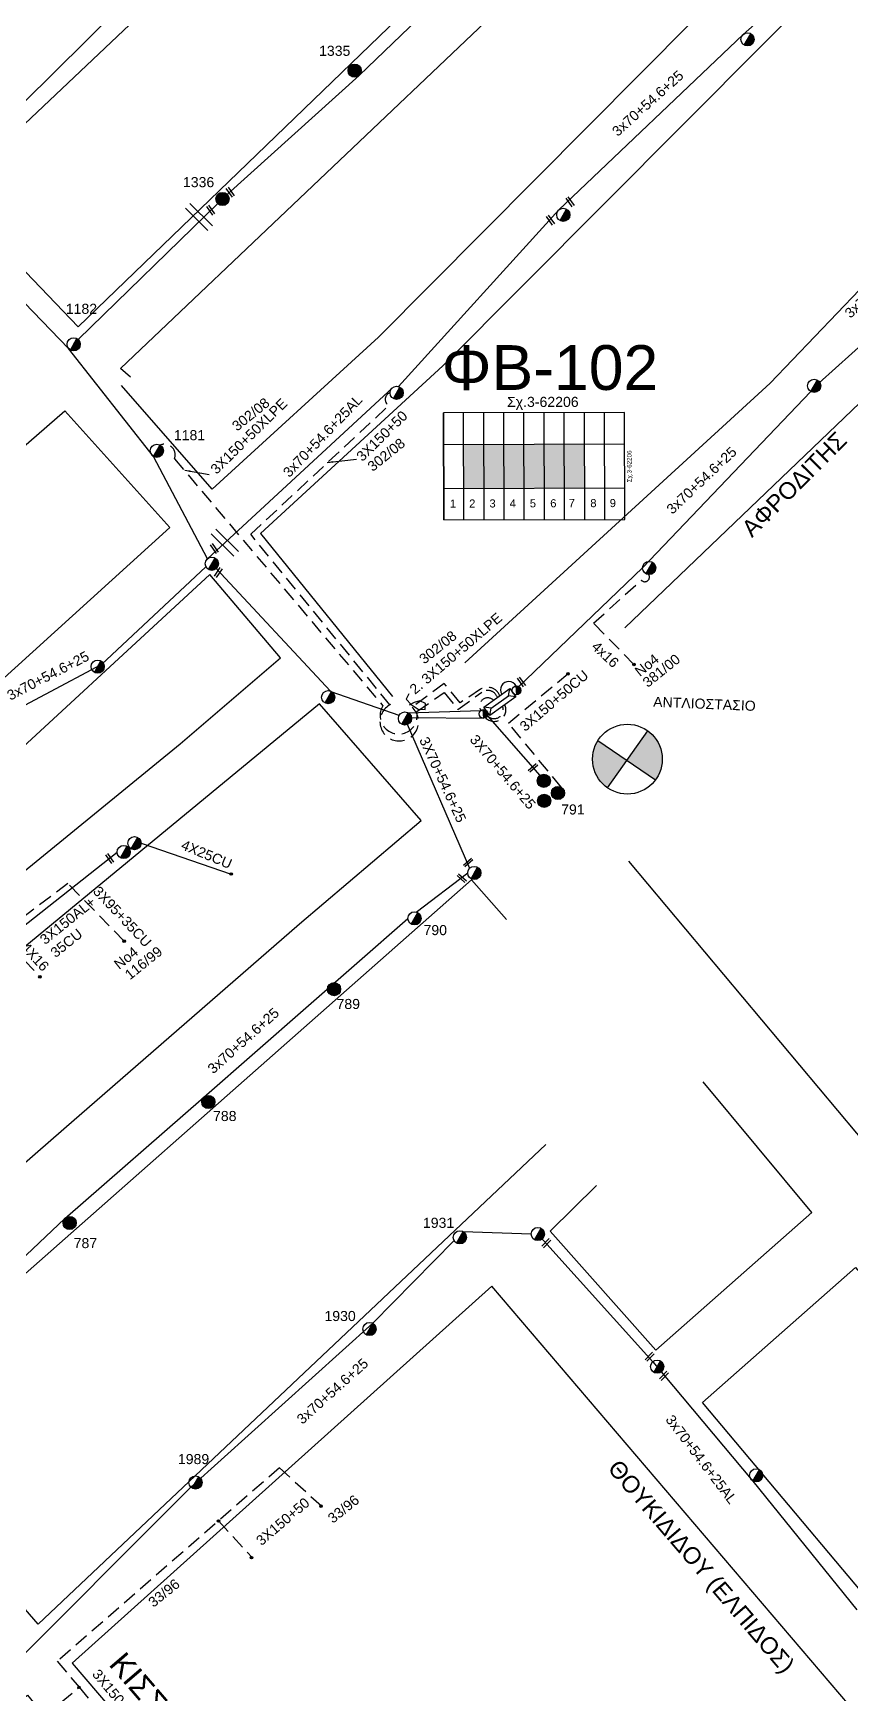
# Model space of a CAD drawing. Header units: millimetres. Extents: x -2449 to 9266, y 48 to 3905.
# Drawn here: x 8599.4 to 8745.6, y 3169.2 to 3466.1 of the extents above; entities that cross this region are included whole.
import ezdxf
from ezdxf.enums import TextEntityAlignment as Align

# ---------------------------------------------------------------- set-up
doc = ezdxf.new("R2010")
doc.units = ezdxf.units.MM
doc.linetypes.add('DASHED', pattern=[19.05, 12.7, -6.35])
for name, color, linetype in [('Άγνωστα', 7, 'Continuous'), ('Ασφαλειοκιβώτια Χ.Τ 9 αναχωρήσεων', 7, 'Continuous'), ('Επιγραφές - Σχήματα', 7, 'Continuous'), ('Καλώδια ΧΤ   3x150+50CU', 7, 'DASHED'), ('Καλώδια ΧΤ   3x150AL+50XLPE', 7, 'DASHED'), ('Καλώδια ΧΤ   3x95+35 CU', 7, 'DASHED'), ('Καλώδια ΧΤ   4x25CU', 7, 'DASHED'), ('Μηχανική τομή', 7, 'Continuous'), ('Στύλος Ξύλινος', 7, 'Continuous'), ('Στύλος Ξύλινος @ 1', 7, 'Continuous'), ('Στύλος ΦΜ', 7, 'Continuous'), ('Στύλος ΦΜ @ 1', 7, 'Continuous'), ('Συνδέσεις', 7, 'Continuous'), ('Συνεστραμμένα ΧΤ   3x70+54.6+25 AL', 7, 'SYN_LINE'), ('Τομή', 7, 'Continuous'), ('Υποσταθμός εναέριος 2 στύλων', 7, 'Continuous'), ('Υποσταθμός πόλεως', 7, 'Continuous'), ('Υπόβαθρο ΔΕΗ', 7, 'Continuous'), ('Υπόγεια καλώδια Δικτύου ΧΤ και Παρ. ΧΤ X-95  (3X95AL +35CU  XLPE)', 7, 'DASHED'), ('Υπόγεια καλώδια Παροχών ΧΤ   4x16AL', 7, 'DASHED')]:
    doc.layers.add(name, color=color, linetype=linetype)
doc.styles.add('arial', font='arial.ttf')
doc.styles.get("Standard").update_dxf_attribs({"font": 'arial.ttf'})
doc.linetypes.add('SYN_LINE', pattern='A,0.5,-0.0001,["/\\/\\/\\/",Standard,S=0.1,R=0,X=0,Y=-0.05],-0.25', length=0.7501)
doc.dimstyles.new('ISO-25', dxfattribs={"dimtxt": 2.5, "dimasz": 2.5, "dimexe": 1.25, "dimexo": 0.625, "dimtad": 1, "dimtxsty": 'Standard', "dimcen": 2.5, "dimadec": 0, "dimazin": 0, "dimtfac": 1, "dimtmove": 0, "dimatfit": 3, "dimfxl": 0, "dimarcsym": 0})

# ---------------------------------------------------------------- blocks, each defined once
blk = doc.blocks.new('ΥΠΑΡΧΩΝ ΤΣΙΜΕΝΤΕΝΙΟΣ ΣΤΥΛΟΣ')
at = {"layer": 'Στύλος ΦΜ'}
blk.add_hatch(color=7, dxfattribs=at).paths.add_polyline_path([(-1.29, -2.28, 0.574793), (2.62, 0, 0.268822), (1.3, 2.27)])
at = {"layer": 'Στύλος ΦΜ', "color": 7}
blk.add_line((-1.29, -2.28), (1.3, 2.27), dxfattribs=at)
blk.add_circle((0, 0), 2.62, dxfattribs=at)
at = {"layer": 'Στύλος ΦΜ', "flags": 4}
for tag, p in [('ΤΥΠΟΣ', (-4.91, 3.03)), ('ΑΡΙΘΜΟΣ', (-4.68, 8.05))]:
    blk.add_attdef(tag, p, '', height=4, dxfattribs=at)
blk = doc.blocks.new('ΥΠΑΡΧΩΝ ΞΥΛΙΝΟΣ ΣΤΥΛΟΣ')
at = {"layer": 'Στύλος Ξύλινος'}
h = blk.add_hatch(color=7, dxfattribs=at)
h.paths.add_polyline_path([(-2.62, 0, 0.270008), (-1.29, -2.28), (1.3, 2.27, 0.576266)])
h.paths.add_polyline_path([(-1.29, -2.28, 0.574793), (2.62, 0, 0.268822), (1.3, 2.27)])
at = {"layer": 'Στύλος Ξύλινος', "color": 7}
blk.add_line((-1.29, -2.28), (1.3, 2.27), dxfattribs=at)
blk.add_circle((0, 0), 2.62, dxfattribs=at)
at = {"layer": 'Στύλος Ξύλινος', "flags": 4}
for tag, p in [('ΑΡΙΘΜΟΣ', (-4.91, 8.6)), ('ΤΥΠΟΣ', (-4.85, 3.39))]:
    blk.add_attdef(tag, p, '', height=4, dxfattribs=at)
blk = doc.blocks.new('ΑΣΦΑΛΕΙΟΚΙΒΩΤΙΟ ΥΠΟΣΤΑΘΜΟΥ 9 ΑΝΑΧΩΡΗΣΕΩΝ')
at = {"layer": 'Ασφαλειοκιβώτια Χ.Τ 9 αναχωρήσεων', "ltscale": 40}
for p, q in [((-23.8, 40.36), (24.02, 40.36)), ((-9.72, 40.36), (-9.72, -40.64)), ((9.94, 40.36), (9.94, -40.64)), ((-23.8, 31.36), (24.02, 31.36)), ((-23.8, 22.36), (24.02, 22.36)), ((-23.8, 13.36), (24.02, 13.36)), ((-23.8, 4.36), (24.02, 4.36)), ((-23.8, -4.64), (24.02, -4.64)), ((-23.8, -13.64), (24.02, -13.64)), ((-23.8, -22.64), (24.02, -22.64)), ((-23.8, -31.64), (24.02, -31.64))]:
    blk.add_line(p, q, dxfattribs=at)
at = {"layer": 'Ασφαλειοκιβώτια Χ.Τ 9 αναχωρήσεων'}
blk.add_lwpolyline([(-23.8, -40.64), (24.02, -40.64), (24.02, 40.36), (-23.8, 40.36)], close=True, dxfattribs=at)
for s, p in [('1', (-18.29, 37.57)), ('2', (-18.29, 29)), ('3', (-18.29, 19.93)), ('4', (-18.29, 10.91)), ('5', (-18.29, 1.89)), ('6', (-18.29, -7.24)), ('7', (-18.29, -15.48)), ('8', (-18.29, -25.17)), ('9', (-18.29, -33.86))]:
    blk.add_text(s, height=3.6, rotation=270, dxfattribs=at).set_placement(p)
at = {"layer": 'Ασφαλειοκιβώτια Χ.Τ 9 αναχωρήσεων', "ltscale": 40}
for tag, height, p in [('ΟΝΟΜΑ', 5, (-0.16, 44.31)), ('ΚΕΙΜΕΝΟ 1', 2, (17.06, 35.59)), ('ΚΕΙΜΕΝΟ 2', 2, (17.06, 26.88)), ('ΚΕΙΜΕΝΟ 3', 2, (17.06, 17.69)), ('ΚΕΙΜΕΝΟ 4', 2, (17.06, 8.71)), ('ΚΕΙΜΕΝΟ 5', 2, (17.06, -0.13)), ('ΚΕΙΜΕΝΟ 6', 2, (17.06, -9.05)), ('ΚΕΙΜΕΝΟ 7', 2, (17.06, -18.13)), ('ΚΕΙΜΕΝΟ 8', 2, (17.06, -26.85)), ('ΚΕΙΜΕΝΟ 9', 2, (17.06, -35.99)), ('ΣΧ', 2, (-0.1, -42.64))]:
    blk.add_attdef(tag, text='', height=height, dxfattribs=at).set_placement(p, align=Align.MIDDLE_CENTER)
blk = doc.blocks.new('ΥΠΟΣΤΑΘΜΟΣ ΕΝΑΕΡΙΟΣ ΕΠΙ 2 ΣΤΥΛΩΝ')
at = {"layer": 'Υποσταθμός εναέριος 2 στύλων', "linetype": 'Continuous'}
for points in [[(-11.97, -2.11, 0.574793), (-8.45, -0.07, 0.268822), (-9.64, 1.98)], [(9.68, -2.15, 0.574793), (13.19, -0.1, 0.268822), (12.01, 1.95)]]:
    blk.add_hatch(color=256, dxfattribs=at).paths.add_polyline_path(points)
for p, q in [((-11.97, -2.11), (-9.64, 1.98)), ((9.68, -2.15), (12.01, 1.95))]:
    blk.add_line(p, q, dxfattribs=at)
for centre in [(-10.81, -0.07), (10.84, -0.1)]:
    blk.add_circle(centre, 2.36, dxfattribs=at)
at = {"layer": 'Υποσταθμός πόλεως', "linetype": 'Continuous', "ltscale": 40}
blk.add_lwpolyline([(-8.57, 2.82), (8.57, 2.82), (8.57, -2.82), (-8.57, -2.82)], close=True, dxfattribs=at)
for points in [[(-5.75, 0), (-8.57, 2.82)], [(-8.57, -2.82), (-5.75, 0)], [(-5.75, 0), (5.75, 0)], [(5.75, 0), (8.57, 2.82)], [(8.57, -2.82), (5.75, 0)]]:
    blk.add_lwpolyline(points, dxfattribs=at)
at = {"layer": 'Υποσταθμός εναέριος 2 στύλων', "ltscale": 40, "flags": 1}
for tag, p in [('ΜΕΤΑΣΧΗΜΑΤΙΣΜΟΣ', (14.09, 2.51)), ('ΙΣΧΥΣ', (14.07, -0.28)), ('ΑΡΙΘΜΟΣ', (14.19, -3))]:
    blk.add_attdef(tag, p, '', height=1.8, dxfattribs=at)
blk = doc.blocks.new('_ΣΥΝΔΕΣΗ')
at = {"layer": 'Συνδέσεις', "linetype": 'SYN_LINE', "ltscale": 40}
blk.add_hatch(color=256, dxfattribs=at).paths.add_polyline_path([(0.5, -0.01, 1), (-0.5, -0.01, 1)])
at = {"layer": 'Συνδέσεις'}
blk.add_circle((0, -0.01), 0.5, dxfattribs=at)
blk = doc.blocks.new('ΤΟΜΗ')
at = {"layer": 'Τομή', "ltscale": 40}
for p, q in [((-5.68, 0), (5.68, 0)), ((5.68, -2.33), (-5.68, -2.33))]:
    blk.add_line(p, q, dxfattribs=at)
blk = doc.blocks.new('ΜΗΧΑΝΙΚΗ ΤΟΜΗ')
at = {"layer": 'Μηχανική τομή', "ltscale": 40}
for p, q in [((-1.89, 0.78), (1.89, 0.78)), ((1.89, 0), (-1.89, 0))]:
    blk.add_line(p, q, dxfattribs=at)

msp = doc.modelspace()

# ---------------------------------------------------------------- hatches: boundary and pattern name
at = {"layer": 'Ασφαλειοκιβώτια Χ.Τ 9 αναχωρήσεων', "ltscale": 40}
for color, points in [(85, [(8676.4, 3392.61), (8676.43, 3384.75), (8680.03, 3384.76), (8680, 3392.62)]), (1, [(8680, 3392.62), (8680.03, 3384.76), (8683.63, 3384.77), (8683.6, 3392.63)]), (2, [(8683.6, 3392.63), (8683.63, 3384.77), (8687.23, 3384.78), (8687.2, 3392.65)]), (27, [(8687.2, 3392.65), (8687.23, 3384.78), (8690.83, 3384.8), (8690.8, 3392.66)]), (173, [(8690.8, 3392.66), (8690.83, 3384.8), (8694.43, 3384.81), (8694.4, 3392.67)]), (30, [(8694.4, 3392.67), (8694.43, 3384.81), (8698.03, 3384.82), (8698, 3392.68)])]:
    msp.add_hatch(color=color, dxfattribs=at).paths.add_polyline_path(points)
at = {"layer": 'Επιγραφές - Σχήματα'}
h = msp.add_hatch(color=1, dxfattribs=at)
h.paths.add_polyline_path([(8709.36, 3341.38), (8705.61, 3336.12), (8710.73, 3332.66, 0.158648), (8711.92, 3336.34, 0.239646)])
h.paths.add_polyline_path([(8705.61, 3336.12), (8700.39, 3339.65, 0.140748), (8699.44, 3336.34, 0.245453), (8702.12, 3331.22)])

# ---------------------------------------------------------------- linework, layer by layer
at = {"layer": 'Άγνωστα', "color": 30, "linetype": 'SYN_LINE', "ltscale": 20}
msp.add_lwpolyline([(8607.49, 3411.37), (8632.43, 3435.67)], dxfattribs=at)
at = {"layer": 'Άγνωστα', "color": 30, "linetype": 'DASHED', "ltscale": 0.2}
for points in [[(8622.14, 3392.5, -0.668294), (8624.68, 3390.06)], [(8668.03, 3344.87), (8672.94, 3348.28), (8675.38, 3345.24), (8679.64, 3348.29, -0.500188), (8682.43, 3347.4)]]:
    msp.add_lwpolyline(points, format="xyb", dxfattribs=at)
msp.add_lwpolyline([(8624.68, 3390.06), (8661.96, 3345.88)], dxfattribs=at)
at = {"layer": 'Άγνωστα', "color": 27, "linetype": 'SYN_LINE', "ltscale": 10}
msp.add_lwpolyline([(8666.49, 3343.76), (8680.04, 3343.66)], dxfattribs=at)
at = {"layer": 'Άγνωστα', "color": 27, "linetype": 'DASHED', "ltscale": 0.2}
msp.add_lwpolyline([(8680.3, 3343.76, 0.843924), (8683.78, 3346.05, 0.816052)], format="xyb", dxfattribs=at)
at = {"layer": 'Άγνωστα', "color": 2, "linetype": 'DASHED', "ltscale": 0.2}
msp.add_lwpolyline([(8680.66, 3344.1, 0.816052), (8683.37, 3345.75)], format="xyb", dxfattribs=at)
at = {"layer": 'Άγνωστα', "color": 27, "linetype": 'SYN_LINE', "ltscale": 15}
msp.add_lwpolyline([(8667.93, 3309.01), (8677.14, 3315.99)], dxfattribs=at)
at = {"layer": 'Άγνωστα', "color": 1, "linetype": 'SYN_LINE', "ltscale": 15}
msp.add_lwpolyline([(8676.32, 3251.87), (8688.49, 3251.47)], dxfattribs=at)
at = {"layer": 'Άγνωστα', "color": 133, "linetype": 'DASHED', "ltscale": 0.2}
msp.add_lwpolyline([(8594.1, 3171.23), (8597.16, 3167.88), (8598.42, 3168.99), (8601.49, 3165.28), (8607.68, 3170.43)], dxfattribs=at)
at = {"layer": 'Άγνωστα', "color": 30, "linetype": 'DASHED', "ltscale": 0.2}
msp.add_arc((8664.79, 3344.15), 3.32, 148.6544, 12.4678, dxfattribs=at)
at = {"layer": 'Επιγραφές - Σχήματα', "color": 85, "linetype": 'DASHED', "ltscale": 0.2}
msp.add_lwpolyline([(8706.86, 3353.26), (8699.65, 3360.64), (8708.18, 3368.36)], dxfattribs=at)
at = {"layer": 'Επιγραφές - Σχήματα', "linetype": 'Continuous', "ltscale": 0.2}
msp.add_lwpolyline([(8666.57, 3348), (8666.14, 3347.08), (8667, 3346.1), (8668.29, 3345.3), (8669.52, 3345.24), (8669.58, 3346.29), (8668.54, 3346.78), (8667.56, 3346.47), (8666.63, 3345.98)], dxfattribs=at)
at = {"layer": 'Επιγραφές - Σχήματα', "color": 1}
for points in [[(8702.12, 3331.22), (8709.36, 3341.38)], [(8700.39, 3339.65), (8710.73, 3332.66)]]:
    msp.add_lwpolyline(points, dxfattribs=at)
msp.add_circle((8705.68, 3336.34), 6.24, dxfattribs=at)
at = {"layer": 'Επιγραφές - Σχήματα', "color": 85, "linetype": 'DASHED', "ltscale": 0.2}
msp.add_arc((8708.8, 3368.89), 0.824, 220.4652, 34.1972, dxfattribs=at)
at = {"layer": 'Επιγραφές - Σχήματα', "color": 85, "linetype": 'Continuous', "ltscale": 10}
msp.add_arc((8684.47, 3348.76), 1.46, 27.479, 212.2419, dxfattribs=at)
at = {"layer": 'Επιγραφές - Σχήματα', "color": 1, "linetype": 'DASHED', "ltscale": 0.2}
msp.add_arc((8680.7, 3345.84), 1.46, 45.9435, 212.2419, dxfattribs=at)
at = {"layer": 'Καλώδια ΧΤ   3x150+50CU', "color": 1, "ltscale": 0.2}
msp.add_lwpolyline([(8693.92, 3331.27), (8684.4, 3342.79), (8695.06, 3351.6)], dxfattribs=at)
at = {"layer": 'Καλώδια ΧΤ   3x150AL+50XLPE', "color": 173, "linetype": 'DASHED', "ltscale": 0.2}
for points in [[(8663.2, 3346.05), (8638.33, 3376.55), (8663.04, 3399.59)], [(8679.44, 3348.85), (8675.78, 3346.44), (8672.94, 3349.86), (8667.17, 3345.62)]]:
    msp.add_lwpolyline(points, dxfattribs=at)
for centre, radius, start, end in [((8663.59, 3400.68), 1.22, 106.4534, 243.4501), ((8680.67, 3346.89), 2.31, 20.2443, 122.1746), ((8664.89, 3343.04), 3.45, 116.6494, 48.5869)]:
    msp.add_arc(centre, radius, start, end, dxfattribs=at)
at = {"layer": 'Καλώδια ΧΤ   3x95+35 CU', "color": 85, "ltscale": 0.2}
for points in [[(8605.65, 3314.1), (8588.3, 3301.01), (8588.3, 3299.69), (8588.53, 3299.24)], [(8615.7, 3303.81), (8605.65, 3314.1)]]:
    msp.add_lwpolyline(points, dxfattribs=at)
at = {"layer": 'Καλώδια ΧΤ   4x25CU', "color": 85, "linetype": 'SYN_LINE', "ltscale": 20}
msp.add_lwpolyline([(8618.71, 3321.32), (8634.83, 3315.8)], dxfattribs=at)
at = {"layer": 'Συνεστραμμένα ΧΤ   3x70+54.6+25 AL', "color": 30, "ltscale": 20}
for p, q in [((8605.75, 3409.79), (8581.02, 3435.16)), ((8620.97, 3390.45), (8605.75, 3409.79)), ((8630.57, 3372.15), (8620.97, 3390.45))]:
    msp.add_line(p, q, dxfattribs=at)
at = {"layer": 'Συνεστραμμένα ΧΤ   3x70+54.6+25 AL', "color": 173, "ltscale": 20}
msp.add_line((8630.57, 3372.15), (8663.67, 3402.75), dxfattribs=at)
at = {"layer": 'Συνεστραμμένα ΧΤ   3x70+54.6+25 AL', "color": 1, "ltscale": 20}
for p, q in [((8689.67, 3251.44), (8710.21, 3228.6)), ((8710.21, 3228.6), (8728.12, 3207.26)), ((8728.12, 3207.26), (8746.73, 3184.23))]:
    msp.add_line(p, q, dxfattribs=at)
at = {"layer": 'Συνεστραμμένα ΧΤ   3x70+54.6+25 AL', "color": 30, "linetype": 'SYN_LINE', "ltscale": 20}
msp.add_lwpolyline([(8687.61, 3536.61), (8687.61, 3536.61), (8672.99, 3524.85), (8649.73, 3503.08), (8620.14, 3476), (8580.77, 3437.02)], dxfattribs=at)
at = {"layer": 'Συνεστραμμένα ΧΤ   3x70+54.6+25 AL', "color": 173, "linetype": 'SYN_LINE', "ltscale": 20}
for points in [[(8634.12, 3437.32), (8657.7, 3458.57), (8687.72, 3487.4), (8711.38, 3511.46)], [(8743.26, 3480.84), (8726.39, 3465.91), (8693.41, 3434.53), (8664.76, 3402.97)]]:
    msp.add_lwpolyline(points, dxfattribs=at)
at = {"layer": 'Συνεστραμμένα ΧΤ   3x70+54.6+25 AL', "color": 85, "linetype": 'SYN_LINE', "ltscale": 20}
for points in [[(8777.05, 3449.31), (8748.72, 3411.47), (8740, 3403.63)], [(8686.09, 3349.18), (8708.39, 3370.53), (8738.49, 3402.07)], [(8539.61, 3257.33), (8568.18, 3282.3), (8588.53, 3299.24), (8614.43, 3319.73)]]:
    msp.add_lwpolyline(points, dxfattribs=at)
at = {"layer": 'Συνεστραμμένα ΧΤ   3x70+54.6+25 AL', "color": 2, "linetype": 'SYN_LINE', "ltscale": 20}
for points in [[(8630.32, 3370.75), (8611.64, 3353.25), (8581.37, 3337.2)], [(8652.59, 3348.52), (8632.17, 3370.42)]]:
    msp.add_lwpolyline(points, dxfattribs=at)
at = {"layer": 'Συνεστραμμένα ΧΤ   3x70+54.6+25 AL', "color": 2, "linetype": 'SYN_LINE', "ltscale": 15}
msp.add_lwpolyline([(8664.87, 3344.16), (8652.74, 3348.36)], dxfattribs=at)
at = {"layer": 'Συνεστραμμένα ΧΤ   3x70+54.6+25 AL', "color": 2, "linetype": 'SYN_LINE', "ltscale": 10}
msp.add_lwpolyline([(8666.49, 3344.63), (8679.47, 3345.06)], dxfattribs=at)
at = {"layer": 'Συνεστραμμένα ΧΤ   3x70+54.6+25 AL', "color": 1, "linetype": 'SYN_LINE', "ltscale": 15}
msp.add_lwpolyline([(8680.66, 3344.1), (8690.03, 3333.39)], dxfattribs=at)
at = {"layer": 'Συνεστραμμένα ΧΤ   3x70+54.6+25 AL', "color": 27, "linetype": 'SYN_LINE', "ltscale": 20}
for points in [[(8677.48, 3316.82), (8666.37, 3342.53)], [(8568.3, 3219.43), (8605.08, 3254.22), (8629.96, 3275.93), (8666.43, 3307.88)]]:
    msp.add_lwpolyline(points, dxfattribs=at)
at = {"layer": 'Συνεστραμμένα ΧΤ   3x70+54.6+25 AL', "color": 1, "linetype": 'SYN_LINE', "ltscale": 20}
msp.add_lwpolyline([(8592.98, 3171.53), (8627.62, 3206.18), (8660.14, 3235.47), (8674.72, 3250.25)], dxfattribs=at)
at = {"layer": 'Υπόβαθρο ΔΕΗ', "ltscale": 20}
msp.add_lwpolyline([(8584.63, 3437.43), (8607.5, 3413.62), (8710.12, 3512.66), (8687.21, 3534.47), (8584.63, 3437.43)], dxfattribs=at)
at = {"layer": 'Υπόβαθρο ΔΕΗ'}
for points in [[(8616.81, 3404.62), (8615.06, 3406.19), (8718.19, 3504.25), (8736, 3487.13), (8661.19, 3411.77)], [(8672.68, 3406.66), (8744.54, 3478.89), (8775.11, 3449.44), (8731.19, 3403.58)], [(8823.6, 3403.69), (8787.85, 3438.89), (8705.2, 3359.81)], [(8661.19, 3411.77), (8631.45, 3384.59)], [(8672.68, 3406.66), (8640.08, 3376.68), (8663.7, 3347.57)], [(8631.45, 3384.59), (8615.2, 3403.12)], [(8731.19, 3403.58), (8676.6, 3353.56)], [(8605.06, 3398.59), (8623.87, 3377.77), (8516.16, 3280.05), (8496.51, 3304.16), (8605.06, 3398.59)], [(8523.99, 3271.85), (8533.03, 3261.46), (8540.37, 3267.98), (8561.76, 3286.27), (8586.56, 3307.11), (8625.7, 3339.11), (8643.64, 3354.48), (8631, 3369.35), (8588.2, 3329.88), (8558.35, 3302.36), (8523.99, 3271.85)], [(8559.18, 3230.46), (8604.88, 3270.22), (8647.04, 3306.91), (8668.82, 3325.35), (8650.65, 3346.25), (8539.76, 3254.86), (8559.18, 3230.46)], [(8705.9, 3318.12), (8750.05, 3265.39)], [(8600.33, 3181.7), (8568.49, 3218.36), (8677.82, 3314.75), (8684.06, 3307.67)], [(8700.17, 3260.1), (8691.86, 3251.93), (8710.79, 3230.67), (8738.64, 3255.31), (8719.25, 3278.64)], [(8600.33, 3181.7), (8691.09, 3267.44)], [(8719.12, 3221.29), (8746.48, 3245.47), (8786.3, 3199.18), (8759.6, 3173.14), (8719.12, 3221.29)], [(8674.09, 3095.44), (8748.87, 3163.06), (8681.46, 3242.1), (8606.4, 3174.68), (8674.09, 3095.44)]]:
    msp.add_lwpolyline(points, dxfattribs=at)
at = {"layer": 'Υπόγεια καλώδια Δικτύου ΧΤ και Παρ. ΧΤ X-95  (3X95AL +35CU  XLPE)', "color": 133, "linetype": 'DASHED', "ltscale": 0.2}
msp.add_lwpolyline([(8643.46, 3209.65), (8603.74, 3175.05), (8607.63, 3170.39), (8654.02, 3116.35, -1.195514), (8652.76, 3115.61), (8647.99, 3120.89, 1.267178), (8647.86, 3118.62, 0.548447)], format="xyb", dxfattribs=at)
for points in [[(8643.46, 3209.65), (8650.97, 3202.82)], [(8632.55, 3200.15), (8638.56, 3193.61)]]:
    msp.add_lwpolyline(points, dxfattribs=at)
at = {"layer": 'Υπόγεια καλώδια Παροχών ΧΤ   4x16AL', "color": 85, "linetype": 'DASHED', "ltscale": 0.2}
msp.add_lwpolyline([(8595.24, 3303.12), (8600.63, 3297.49)], dxfattribs=at)

# ---------------------------------------------------------------- block references
at = {"layer": 'Ασφαλειοκιβώτια Χ.Τ 9 αναχωρήσεων', "color": 1, "ltscale": 40}
ref = msp.add_blockref('ΑΣΦΑΛΕΙΟΚΙΒΩΤΙΟ ΥΠΟΣΤΑΘΜΟΥ 9 ΑΝΑΧΩΡΗΣΕΩΝ', (8688.96, 3388.68), dxfattribs=dict(at, xscale=0.3999999999999942, yscale=0.3999999999999942, zscale=0.3999999999999942, rotation=90.1802510118815))
ref.add_attrib('ΣΧ', 'Σχ.3-62206', dxfattribs={"ltscale": 40, "height": 0.8, "rotation": 90.1803}).set_placement((8706.02, 3388.69), align=Align.MIDDLE_CENTER)
at = {"layer": 'Μηχανική τομή'}
for p, xscale, yscale, zscale, rotation in [((8634.5, 3437.62), 0.5000000000000039, 0.5000000000000039, 0.5000000000000039, 305.1309910353563), ((8631, 3434.37), 0.5000000000000039, 0.5000000000000039, 0.5000000000000039, 305.1309910353563), ((8695.28, 3435.89), 0.5000000000000059, 0.5000000000000059, 0.5000000000000059, 305.1309910353567), ((8691.76, 3432.61), 0.5000000000000059, 0.5000000000000059, 0.5000000000000059, 305.1309910353567), ((8631.67, 3373.91), 0.5000000000000039, 0.5000000000000039, 0.5000000000000039, 305.1309910353563), ((8632.36, 3369.82), 0.5000000000000951, 0.5000000000000951, 0.5000000000000951, 235.6907665859304), ((8686.57, 3350.03), 0.5000000000000019, 0.5000000000000019, 0.5000000000000019, 305.130991035356), ((8688.68, 3334.94), 0.5000000000000148, 0.5000000000000148, 0.5000000000000148, 221.078831711637), ((8612.95, 3318.47), 0.5000000000000039, 0.5000000000000039, 0.5000000000000039, 305.1309910353563), ((8677.08, 3318.03), 0.5000000000000148, 0.5000000000000148, 0.5000000000000148, 221.078831711637), ((8676.19, 3315.23), 0.4999999999998538, 0.4999999999998538, 0.4999999999998538, 138.2052190503591), ((8691.33, 3249.67), 0.4999999999999593, 0.4999999999999593, 0.4999999999999593, 46.39220406738362), ((8709.82, 3229.36), 0.4999999999999593, 0.4999999999999593, 0.4999999999999593, 46.39220406738362), ((8712.36, 3225.94), 0.4999999999999593, 0.4999999999999593, 0.4999999999999593, 46.39220406738362)]:
    msp.add_blockref('ΜΗΧΑΝΙΚΗ ΤΟΜΗ', p, dxfattribs=dict(at, xscale=xscale, yscale=yscale, zscale=zscale, rotation=rotation))
at = {"layer": 'Στύλος Ξύλινος @ 1', "ltscale": 40}
ref = msp.add_blockref('ΥΠΑΡΧΩΝ ΞΥΛΙΝΟΣ ΣΤΥΛΟΣ', (8656.91, 3459.44), dxfattribs=dict(at, xscale=0.4499999999998181, yscale=0.4499999999998181, zscale=0.4499999999998181))
ref.add_attrib('ΤΥΠΟΣ', '1335', (8650.55, 3462.09), dxfattribs={"layer": 'Στύλος Ξύλινος', "height": 1.8, "flags": 4})
ref = msp.add_blockref('ΥΠΑΡΧΩΝ ΞΥΛΙΝΟΣ ΣΤΥΛΟΣ', (8633.27, 3436.5), dxfattribs=dict(at, xscale=0.4499999999998181, yscale=0.4499999999998181, zscale=0.4499999999998181))
ref.add_attrib('ΤΥΠΟΣ', '1336', (8626.21, 3438.61), dxfattribs={"layer": 'Στύλος Ξύλινος', "height": 1.8, "flags": 4})
at = {"layer": 'Στύλος Ξύλινος @ 1', "ltscale": 40, "xscale": 0.4499999999998181, "yscale": 0.4499999999998181, "zscale": 0.4499999999998181}
for p in [(8690.75, 3332.46), (8690.81, 3328.9)]:
    msp.add_blockref('ΥΠΑΡΧΩΝ ΞΥΛΙΝΟΣ ΣΤΥΛΟΣ', p, dxfattribs=at)
at = {"layer": 'Στύλος Ξύλινος @ 1', "ltscale": 40}
ref = msp.add_blockref('ΥΠΑΡΧΩΝ ΞΥΛΙΝΟΣ ΣΤΥΛΟΣ', (8693.26, 3330.29), dxfattribs=dict(at, xscale=0.4499999999998181, yscale=0.4499999999998181, zscale=0.4499999999998181))
ref.add_attrib('ΤΥΠΟΣ', '791', (8693.84, 3326.45), dxfattribs={"layer": 'Στύλος Ξύλινος', "height": 1.8, "flags": 4})
ref = msp.add_blockref('ΥΠΑΡΧΩΝ ΞΥΛΙΝΟΣ ΣΤΥΛΟΣ', (8653.22, 3295.21), dxfattribs=dict(at, xscale=0.4499999999998181, yscale=0.4499999999998181, zscale=0.4499999999998181))
ref.add_attrib('ΤΥΠΟΣ', '789', (8653.67, 3291.67), dxfattribs={"layer": 'Στύλος Ξύλινος', "height": 1.8, "flags": 4})
ref = msp.add_blockref('ΥΠΑΡΧΩΝ ΞΥΛΙΝΟΣ ΣΤΥΛΟΣ', (8630.74, 3275.05), dxfattribs=dict(at, xscale=0.4499999999998181, yscale=0.4499999999998181, zscale=0.4499999999998181))
ref.add_attrib('ΤΥΠΟΣ', '788', (8631.59, 3271.64), dxfattribs={"layer": 'Στύλος Ξύλινος', "height": 1.8, "flags": 4})
ref = msp.add_blockref('ΥΠΑΡΧΩΝ ΞΥΛΙΝΟΣ ΣΤΥΛΟΣ', (8605.94, 3253.42), dxfattribs=dict(at, xscale=0.4499999999998181, yscale=0.4499999999998181, zscale=0.4499999999998181))
ref.add_attrib('ΤΥΠΟΣ', '787', (8606.67, 3248.92), dxfattribs={"layer": 'Στύλος Ξύλινος', "height": 1.8, "flags": 4})
at = {"layer": 'Στύλος ΦΜ @ 1', "ltscale": 40, "xscale": 0.4499999999998181, "yscale": 0.4499999999998181, "zscale": 0.4499999999998181}
for p in [(8727.17, 3465.03), (8694.22, 3433.67), (8664.42, 3401.84), (8739.07, 3403.09), (8631.36, 3371.28), (8709.57, 3370.53), (8610.96, 3352.89), (8652.19, 3347.41), (8665.91, 3343.61), (8617.53, 3321.32), (8615.61, 3319.73), (8678.31, 3315.99), (8689.67, 3251.44), (8711, 3227.73), (8728.7, 3208.28)]:
    msp.add_blockref('ΥΠΑΡΧΩΝ ΤΣΙΜΕΝΤΕΝΙΟΣ ΣΤΥΛΟΣ', p, dxfattribs=at)
at = {"layer": 'Στύλος ΦΜ @ 1', "ltscale": 40}
ref = msp.add_blockref('ΥΠΑΡΧΩΝ ΤΣΙΜΕΝΤΕΝΙΟΣ ΣΤΥΛΟΣ', (8606.67, 3410.52), dxfattribs=dict(at, xscale=0.4499999999998181, yscale=0.4499999999998181, zscale=0.4499999999998181))
ref.add_attrib('ΤΥΠΟΣ', '1182', (8605.26, 3415.96), dxfattribs={"layer": 'Στύλος ΦΜ', "height": 1.8, "flags": 4})
ref = msp.add_blockref('ΥΠΑΡΧΩΝ ΤΣΙΜΕΝΤΕΝΙΟΣ ΣΤΥΛΟΣ', (8621.55, 3391.48), dxfattribs=dict(at, xscale=0.4499999999998181, yscale=0.4499999999998181, zscale=0.4499999999998181))
ref.add_attrib('ΤΥΠΟΣ', '1181', (8624.59, 3393.37), dxfattribs={"layer": 'Στύλος ΦΜ', "height": 1.8, "flags": 4})
ref = msp.add_blockref('ΥΠΑΡΧΩΝ ΤΣΙΜΕΝΤΕΝΙΟΣ ΣΤΥΛΟΣ', (8667.61, 3307.88), dxfattribs=dict(at, xscale=0.4499999999998181, yscale=0.4499999999998181, zscale=0.4499999999998181))
ref.add_attrib('ΤΥΠΟΣ', '790', (8669.23, 3304.88), dxfattribs={"layer": 'Στύλος ΦΜ', "height": 1.8, "flags": 4})
ref = msp.add_blockref('ΥΠΑΡΧΩΝ ΤΣΙΜΕΝΤΕΝΙΟΣ ΣΤΥΛΟΣ', (8675.73, 3250.84), dxfattribs=dict(at, xscale=0.4499999999998181, yscale=0.4499999999998181, zscale=0.4499999999998181))
ref.add_attrib('ΤΥΠΟΣ', '1931', (8669.12, 3252.54), dxfattribs={"layer": 'Στύλος ΦΜ', "height": 1.8, "flags": 4})
ref = msp.add_blockref('ΥΠΑΡΧΩΝ ΤΣΙΜΕΝΤΕΝΙΟΣ ΣΤΥΛΟΣ', (8659.56, 3234.45), dxfattribs=dict(at, xscale=0.4499999999998181, yscale=0.4499999999998181, zscale=0.4499999999998181))
ref.add_attrib('ΤΥΠΟΣ', '1930', (8651.51, 3235.88), dxfattribs={"layer": 'Στύλος ΦΜ', "height": 1.8, "flags": 4})
ref = msp.add_blockref('ΥΠΑΡΧΩΝ ΤΣΙΜΕΝΤΕΝΙΟΣ ΣΤΥΛΟΣ', (8628.46, 3207.01), dxfattribs=dict(at, xscale=0.4499999999998181, yscale=0.4499999999998181, zscale=0.4499999999998181))
ref.add_attrib('ΤΥΠΟΣ', '1989', (8625.31, 3210.3), dxfattribs={"layer": 'Στύλος ΦΜ', "height": 1.8, "flags": 4})
at = {"layer": 'Συνδέσεις', "xscale": 0.4500000000000455, "yscale": 0.4500000000000455, "zscale": 0.4500000000000455}
for p in [(8706.86, 3353.26), (8695.06, 3351.6), (8634.83, 3315.8), (8615.7, 3303.81), (8600.63, 3297.43), (8650.9, 3202.79), (8632.56, 3200.12), (8638.47, 3193.58), (8607.61, 3170.38)]:
    msp.add_blockref('_ΣΥΝΔΕΣΗ', p, dxfattribs=at)
at = {"layer": 'Τομή', "xscale": 0.4999999999999698, "yscale": 0.4999999999999698, "zscale": 0.4999999999999698, "rotation": 315.4119724199815}
for p in [(8629.48, 3433.71), (8634.1, 3375.45)]:
    msp.add_blockref('ΤΟΜΗ', p, dxfattribs=at)
at = {"layer": 'Υποσταθμός εναέριος 2 στύλων', "xscale": 0.3346313218563723, "yscale": 0.3346313218563723, "zscale": 0.3346313218563723, "rotation": 35.60017227615609}
msp.add_blockref('ΥΠΟΣΤΑΘΜΟΣ ΕΝΑΕΡΙΟΣ ΕΠΙ 2 ΣΤΥΛΩΝ', (8682.88, 3346.56), dxfattribs=at)

# ---------------------------------------------------------------- texts
at = {"layer": 'Άγνωστα', "linetype": 'SYN_LINE', "ltscale": 20, "char_height": 1.8, "width": 69.1904, "attachment_point": 1, "style": 'arial'}
for s, insert, rotation in [('3X150+50XLPE', (8630.95, 3388.45), 44.417), ('3X150+50', (8657.03, 3390.74), 44.417), ('3X150AL+\\P35CU', (8600.42, 3304.48), 38.821), ('3X150+50', (8611.24, 3173.84), 309.8065)]:
    msp.add_mtext(s, dxfattribs=dict(at, insert=insert, rotation=rotation))
at = {"layer": 'Επιγραφές - Σχήματα', "insert": (8672.47, 3410.36), "char_height": 8, "width": 103.4348, "attachment_point": 1}
msp.add_mtext('ΦΒ-102', dxfattribs=at)
at = {"layer": 'Επιγραφές - Σχήματα', "linetype": 'SYN_LINE', "ltscale": 20, "char_height": 1.8, "width": 69.1904, "attachment_point": 1, "style": 'arial'}
for s, insert, rotation in [('302/08', (8634.77, 3396.29), 38.821), ('302/08', (8659, 3389.07), 38.821), ('302/08', (8668.23, 3354.64), 38.821), ('4x16', (8700.36, 3357.58), 316.9554), ('Νο4 ', (8706.79, 3352.41), 38.821), ('381/00', (8708.2, 3350.46), 38.821), ('ΑΝΤΛΙΟΣΤΑΣΙΟ', (8710.34, 3347.51), 357.6396), ('Νο4 ', (8613.67, 3300.05), 38.821), ('116/99', (8615.6, 3298.19), 38.821), ('33/96', (8619.8, 3185.99), 38.821)]:
    msp.add_mtext(s, dxfattribs=dict(at, insert=insert, rotation=rotation))
at = {"layer": 'Επιγραφές - Σχήματα', "linetype": 'Continuous', "insert": (8684.16, 3401.12), "char_height": 1.8, "width": 18.2353, "attachment_point": 1}
msp.add_mtext('Σχ.3-62206', dxfattribs=at)
at = {"layer": 'Επιγραφές - Σχήματα', "width": 157.7424, "attachment_point": 1}
for s, insert, char_height, rotation in [('\\pt96;ΑΦΡΟΔΙΤΗΣ', (8725.83, 3377.96), 3, 45.0468), ('ΘΟΥΚΙΔΙΔΟΥ (ΕΛΠΙΔΟΣ)', (8704.28, 3211.39), 3, 310.6112), ('ΚΙΣΣΑΒΟΥ', (8615.83, 3177.05), 4, 310.6112)]:
    msp.add_mtext(s, dxfattribs=dict(at, insert=insert, char_height=char_height, rotation=rotation))
at = {"layer": 'Επιγραφές - Σχήματα', "linetype": 'DASHED', "ltscale": 0.1, "insert": (8651.89, 3201.01), "char_height": 1.8, "width": 69.1904, "attachment_point": 1, "rotation": 38.821, "style": 'arial'}
msp.add_mtext('33/96', dxfattribs=at)
at = {"layer": 'Καλώδια ΧΤ   3x150+50CU', "ltscale": 40, "insert": (8686.22, 3342.55), "char_height": 1.8, "width": 69.1904, "attachment_point": 1, "rotation": 40.5844, "style": 'arial'}
msp.add_mtext('3X150+50CU', dxfattribs=at)
at = {"layer": 'Καλώδια ΧΤ   3x150AL+50XLPE', "ltscale": 40, "insert": (8666.53, 3349.18), "char_height": 1.8, "width": 69.1904, "attachment_point": 1, "rotation": 40.5844, "style": 'arial'}
msp.add_mtext('2. 3X150+50XLPE', dxfattribs=at)
at = {"layer": 'Καλώδια ΧΤ   3x95+35 CU', "ltscale": 40, "insert": (8611.31, 3313.81), "char_height": 1.8, "width": 69.1904, "attachment_point": 1, "rotation": 313.284, "style": 'arial'}
msp.add_mtext('3X95+35CU', dxfattribs=at)
at = {"layer": 'Καλώδια ΧΤ   4x25CU', "ltscale": 40, "insert": (8626.41, 3321.98), "char_height": 1.8, "width": 69.1904, "attachment_point": 1, "rotation": 337.4242, "style": 'arial'}
msp.add_mtext('4X25CU', dxfattribs=at)
at = {"layer": 'Συνεστραμμένα ΧΤ   3x70+54.6+25 AL', "style": 'arial'}
for rotation, p in [(46.3401, (8645.22, 3386.59)), (307.2207, (8712.4, 3218.24))]:
    msp.add_text('3x70+54.6+25AL', height=1.8, rotation=rotation, dxfattribs=at).set_placement(p)
at = {"layer": 'Συνεστραμμένα ΧΤ   3x70+54.6+25 AL', "linetype": 'SYN_LINE', "ltscale": 20, "char_height": 1.8, "width": 69.1904, "attachment_point": 1, "style": 'arial'}
for s, insert, rotation in [('3x70+54.6+25', (8702.74, 3448.91), 41.927), ('3x70+54.6+25', (8744.34, 3416.4), 41.927), ('3x70+54.6+25', (8712.48, 3381.32), 43.3955), ('3x70+54.6+25', (8594.52, 3348.38), 27.3406), ('3X70+54.6+25', (8670.05, 3340.55), 294.6994), ('3X70+54.6+25', (8678.75, 3340.93), 310.3968), ('3x70+54.6+25', (8630.42, 3281.31), 41.927), ('3x70+54.6+25', (8646.36, 3218.65), 41.927)]:
    msp.add_mtext(s, dxfattribs=dict(at, insert=insert, rotation=rotation))
at = {"layer": 'Υπόγεια καλώδια Δικτύου ΧΤ και Παρ. ΧΤ X-95  (3X95AL +35CU  XLPE)', "linetype": 'DASHED', "ltscale": 0.1, "insert": (8639.08, 3196.98), "char_height": 1.8, "width": 69.1904, "attachment_point": 1, "rotation": 40.4392, "style": 'arial'}
msp.add_mtext('3X150+50', dxfattribs=at)
at = {"layer": 'Υπόγεια καλώδια Παροχών ΧΤ   4x16AL', "ltscale": 40, "insert": (8598.45, 3303.79), "char_height": 1.8, "width": 69.1904, "attachment_point": 1, "rotation": 312.5815, "style": 'arial'}
msp.add_mtext('4X16', dxfattribs=at)

# ---------------------------------------------------------------- leaders
at = {"layer": 'Επιγραφές - Σχήματα', "ltscale": 40}
for points in [[(8626.54, 3388.01), (8630.92, 3387.21)], [(8651.99, 3389.37), (8657.27, 3389.96)]]:
    msp.add_leader(points, dimstyle='ISO-25', override={"dimasz": 1, "dimtad": 0}, dxfattribs=at)

doc.saveas('drawing.dxf')
